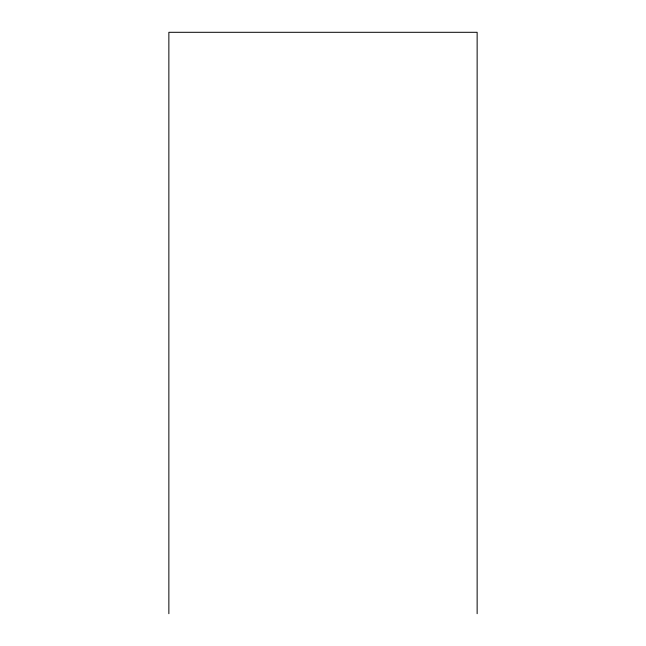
<?xml version="1.0" encoding="UTF-8"?>
<svg xmlns="http://www.w3.org/2000/svg" width="646" height="646" viewBox="0 0 646 646"><rect width="100%" height="100%" fill="white"/><g stroke="black" fill="none" stroke-linecap="round" stroke-linejoin="round"><path stroke-width="0.97" d="M477.136 613.7L477.136 32.3L168.864 32.3L168.864 613.7"/></g></svg>
